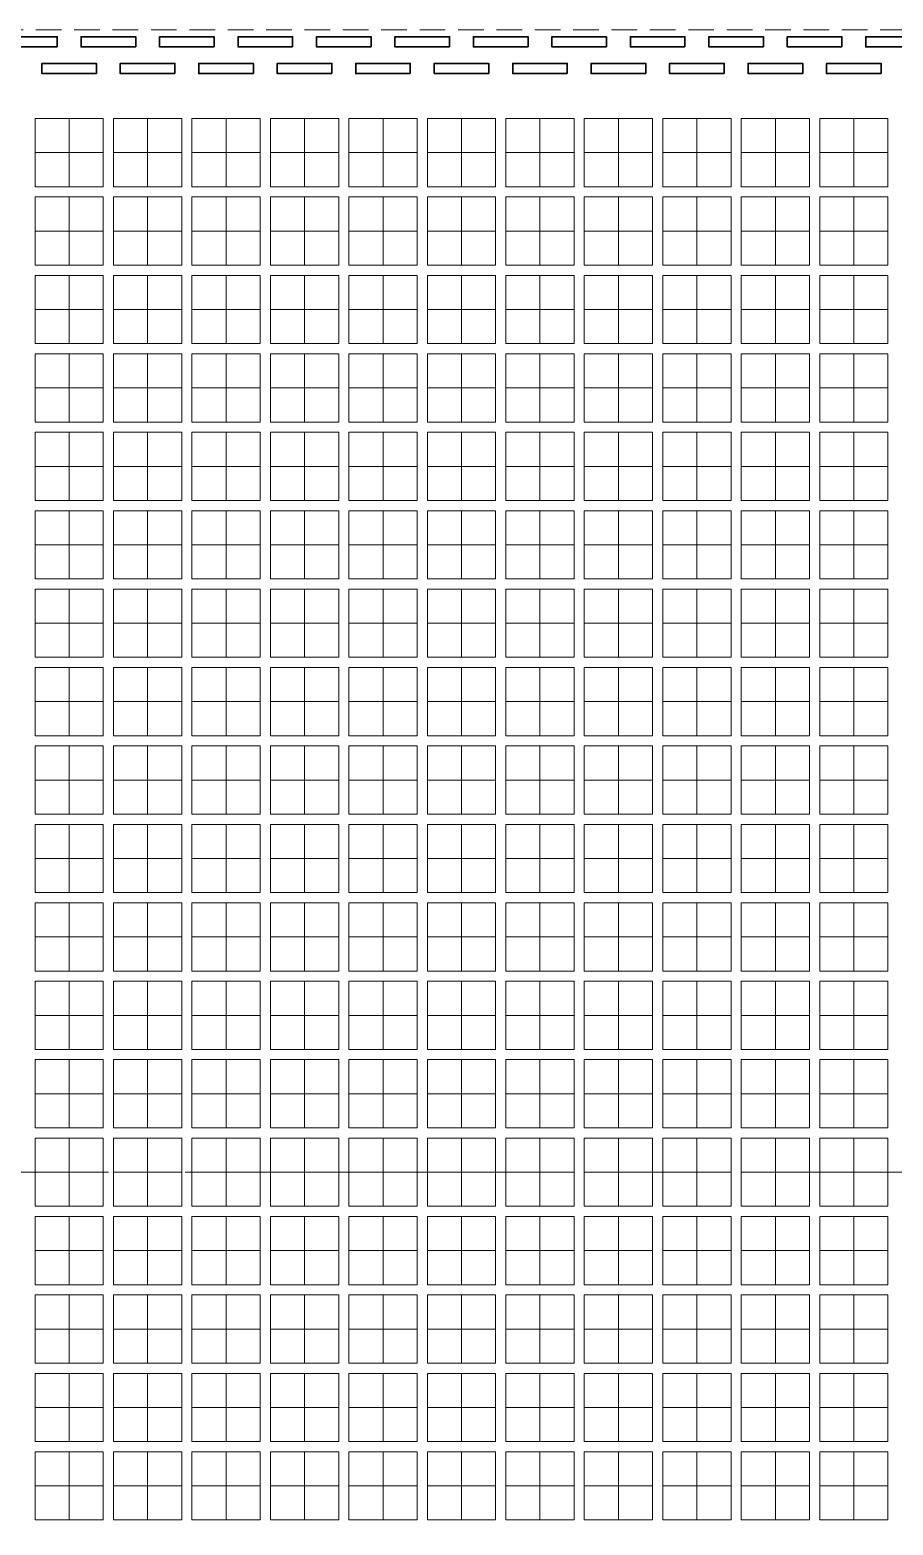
# Model space of a CAD drawing. Extents: x 421 to 684, y -247 to -113.
# Drawn here: x 502.11 to 527.41, y -182.62 to -138.77 of the extents above; entities that cross this region are included whole.
import ezdxf

# ---------------------------------------------------------------- set-up
doc = ezdxf.new("R2010")
doc.units = 0
doc.header["$LTSCALE"] = 3
doc.header["$MEASUREMENT"] = 0
for name, pattern in [('CENTER', [2, 1.25, -0.25, 0.25, -0.25]), ('HIDDEN', [0.375, 0.25, -0.125]), ('PHANTOM', [2.5, 1.25, -0.25, 0.25, -0.25, 0.25, -0.25])]:
    doc.linetypes.add(name, pattern=pattern)
for name, color, linetype, lineweight in [('CLIN', 1, 'CENTER', 15), ('HIDN', 6, 'HIDDEN', 15), ('OBJ1', 7, 'Continuous', 30), ('PHANTOM', 5, 'PHANTOM', 15)]:
    doc.layers.add(name, color=color, linetype=linetype, lineweight=lineweight)

msp = doc.modelspace()

# ---------------------------------------------------------------- linework, layer by layer
at = {"layer": 'CLIN'}
for p, q in [((503.2626, -141.3671), (503.2626, -143.3671)), ((505.5626, -141.3671), (505.5626, -143.3671)), ((507.8626, -141.3671), (507.8626, -143.3671)), ((510.1626, -141.3671), (510.1626, -143.3671)), ((512.4626, -141.3671), (512.4626, -143.3671)), ((514.7626, -141.3671), (514.7626, -143.3671)), ((517.0626, -141.3671), (517.0626, -143.3671)), ((519.3626, -141.3671), (519.3626, -143.3671)), ((521.6626, -141.3671), (521.6626, -143.3671)), ((523.9626, -141.3671), (523.9626, -143.3671)), ((526.2626, -141.3671), (526.2626, -143.3671)), ((504.2626, -142.3671), (502.2626, -142.3671)), ((506.5626, -142.3671), (504.5626, -142.3671)), ((508.8626, -142.3671), (506.8626, -142.3671)), ((511.1626, -142.3671), (509.1626, -142.3671)), ((513.4626, -142.3671), (511.4626, -142.3671)), ((515.7626, -142.3671), (513.7626, -142.3671)), ((518.0626, -142.3671), (516.0626, -142.3671)), ((520.3626, -142.3671), (518.3626, -142.3671)), ((522.6626, -142.3671), (520.6626, -142.3671)), ((524.9626, -142.3671), (522.9626, -142.3671)), ((527.2626, -142.3671), (525.2626, -142.3671)), ((503.2626, -143.6671), (503.2626, -145.6671)), ((505.5626, -143.6671), (505.5626, -145.6671)), ((507.8626, -143.6671), (507.8626, -145.6671)), ((510.1626, -143.6671), (510.1626, -145.6671)), ((512.4626, -143.6671), (512.4626, -145.6671)), ((514.7626, -143.6671), (514.7626, -145.6671)), ((517.0626, -143.6671), (517.0626, -145.6671)), ((519.3626, -143.6671), (519.3626, -145.6671)), ((521.6626, -143.6671), (521.6626, -145.6671)), ((523.9626, -143.6671), (523.9626, -145.6671)), ((526.2626, -143.6671), (526.2626, -145.6671)), ((504.2626, -144.6671), (502.2626, -144.6671)), ((506.5626, -144.6671), (504.5626, -144.6671)), ((508.8626, -144.6671), (506.8626, -144.6671)), ((511.1626, -144.6671), (509.1626, -144.6671)), ((513.4626, -144.6671), (511.4626, -144.6671)), ((515.7626, -144.6671), (513.7626, -144.6671)), ((518.0626, -144.6671), (516.0626, -144.6671)), ((520.3626, -144.6671), (518.3626, -144.6671)), ((522.6626, -144.6671), (520.6626, -144.6671)), ((524.9626, -144.6671), (522.9626, -144.6671)), ((527.2626, -144.6671), (525.2626, -144.6671)), ((503.2626, -145.9671), (503.2626, -147.9671)), ((505.5626, -145.9671), (505.5626, -147.9671)), ((507.8626, -145.9671), (507.8626, -147.9671)), ((510.1626, -145.9671), (510.1626, -147.9671)), ((512.4626, -145.9671), (512.4626, -147.9671)), ((514.7626, -145.9671), (514.7626, -147.9671)), ((517.0626, -145.9671), (517.0626, -147.9671)), ((519.3626, -145.9671), (519.3626, -147.9671)), ((521.6626, -145.9671), (521.6626, -147.9671)), ((523.9626, -145.9671), (523.9626, -147.9671)), ((526.2626, -145.9671), (526.2626, -147.9671)), ((504.2626, -146.9671), (502.2626, -146.9671)), ((506.5626, -146.9671), (504.5626, -146.9671)), ((508.8626, -146.9671), (506.8626, -146.9671)), ((511.1626, -146.9671), (509.1626, -146.9671)), ((513.4626, -146.9671), (511.4626, -146.9671)), ((515.7626, -146.9671), (513.7626, -146.9671)), ((518.0626, -146.9671), (516.0626, -146.9671)), ((520.3626, -146.9671), (518.3626, -146.9671)), ((522.6626, -146.9671), (520.6626, -146.9671)), ((524.9626, -146.9671), (522.9626, -146.9671)), ((527.2626, -146.9671), (525.2626, -146.9671)), ((503.2626, -148.2671), (503.2626, -150.2671)), ((505.5626, -148.2671), (505.5626, -150.2671)), ((507.8626, -148.2671), (507.8626, -150.2671)), ((510.1626, -148.2671), (510.1626, -150.2671)), ((512.4626, -148.2671), (512.4626, -150.2671)), ((514.7626, -148.2671), (514.7626, -150.2671)), ((517.0626, -148.2671), (517.0626, -150.2671)), ((519.3626, -148.2671), (519.3626, -150.2671)), ((521.6626, -148.2671), (521.6626, -150.2671)), ((523.9626, -148.2671), (523.9626, -150.2671)), ((526.2626, -148.2671), (526.2626, -150.2671)), ((504.2626, -149.2671), (502.2626, -149.2671)), ((506.5626, -149.2671), (504.5626, -149.2671)), ((508.8626, -149.2671), (506.8626, -149.2671)), ((511.1626, -149.2671), (509.1626, -149.2671)), ((513.4626, -149.2671), (511.4626, -149.2671)), ((515.7626, -149.2671), (513.7626, -149.2671)), ((518.0626, -149.2671), (516.0626, -149.2671)), ((520.3626, -149.2671), (518.3626, -149.2671)), ((522.6626, -149.2671), (520.6626, -149.2671)), ((524.9626, -149.2671), (522.9626, -149.2671)), ((527.2626, -149.2671), (525.2626, -149.2671)), ((503.2626, -150.5671), (503.2626, -152.5671)), ((505.5626, -150.5671), (505.5626, -152.5671)), ((507.8626, -150.5671), (507.8626, -152.5671)), ((510.1626, -150.5671), (510.1626, -152.5671)), ((512.4626, -150.5671), (512.4626, -152.5671)), ((514.7626, -150.5671), (514.7626, -152.5671)), ((517.0626, -150.5671), (517.0626, -152.5671)), ((519.3626, -150.5671), (519.3626, -152.5671)), ((521.6626, -150.5671), (521.6626, -152.5671)), ((523.9626, -150.5671), (523.9626, -152.5671)), ((526.2626, -150.5671), (526.2626, -152.5671)), ((504.2626, -151.5671), (502.2626, -151.5671)), ((506.5626, -151.5671), (504.5626, -151.5671)), ((508.8626, -151.5671), (506.8626, -151.5671)), ((511.1626, -151.5671), (509.1626, -151.5671)), ((513.4626, -151.5671), (511.4626, -151.5671)), ((515.7626, -151.5671), (513.7626, -151.5671)), ((518.0626, -151.5671), (516.0626, -151.5671)), ((520.3626, -151.5671), (518.3626, -151.5671)), ((522.6626, -151.5671), (520.6626, -151.5671)), ((524.9626, -151.5671), (522.9626, -151.5671)), ((527.2626, -151.5671), (525.2626, -151.5671)), ((503.2626, -152.8671), (503.2626, -154.8671)), ((505.5626, -152.8671), (505.5626, -154.8671)), ((507.8626, -152.8671), (507.8626, -154.8671)), ((510.1626, -152.8671), (510.1626, -154.8671)), ((512.4626, -152.8671), (512.4626, -154.8671)), ((514.7626, -152.8671), (514.7626, -154.8671)), ((517.0626, -152.8671), (517.0626, -154.8671)), ((519.3626, -152.8671), (519.3626, -154.8671)), ((521.6626, -152.8671), (521.6626, -154.8671)), ((523.9626, -152.8671), (523.9626, -154.8671)), ((526.2626, -152.8671), (526.2626, -154.8671)), ((504.2626, -153.8671), (502.2626, -153.8671)), ((506.5626, -153.8671), (504.5626, -153.8671)), ((508.8626, -153.8671), (506.8626, -153.8671)), ((511.1626, -153.8671), (509.1626, -153.8671)), ((513.4626, -153.8671), (511.4626, -153.8671)), ((515.7626, -153.8671), (513.7626, -153.8671)), ((518.0626, -153.8671), (516.0626, -153.8671)), ((520.3626, -153.8671), (518.3626, -153.8671)), ((522.6626, -153.8671), (520.6626, -153.8671)), ((524.9626, -153.8671), (522.9626, -153.8671)), ((527.2626, -153.8671), (525.2626, -153.8671)), ((503.2626, -155.1671), (503.2626, -157.1671)), ((505.5626, -155.1671), (505.5626, -157.1671)), ((507.8626, -155.1671), (507.8626, -157.1671)), ((510.1626, -155.1671), (510.1626, -157.1671)), ((512.4626, -155.1671), (512.4626, -157.1671)), ((514.7626, -155.1671), (514.7626, -157.1671)), ((517.0626, -155.1671), (517.0626, -157.1671)), ((519.3626, -155.1671), (519.3626, -157.1671)), ((521.6626, -155.1671), (521.6626, -157.1671)), ((523.9626, -155.1671), (523.9626, -157.1671)), ((526.2626, -155.1671), (526.2626, -157.1671)), ((504.2626, -156.1671), (502.2626, -156.1671)), ((506.5626, -156.1671), (504.5626, -156.1671)), ((508.8626, -156.1671), (506.8626, -156.1671)), ((511.1626, -156.1671), (509.1626, -156.1671)), ((513.4626, -156.1671), (511.4626, -156.1671)), ((515.7626, -156.1671), (513.7626, -156.1671)), ((518.0626, -156.1671), (516.0626, -156.1671)), ((520.3626, -156.1671), (518.3626, -156.1671)), ((522.6626, -156.1671), (520.6626, -156.1671)), ((524.9626, -156.1671), (522.9626, -156.1671)), ((527.2626, -156.1671), (525.2626, -156.1671)), ((503.2626, -157.4671), (503.2626, -159.4671)), ((505.5626, -157.4671), (505.5626, -159.4671)), ((507.8626, -157.4671), (507.8626, -159.4671)), ((510.1626, -157.4671), (510.1626, -159.4671)), ((512.4626, -157.4671), (512.4626, -159.4671)), ((514.7626, -157.4671), (514.7626, -159.4671)), ((517.0626, -157.4671), (517.0626, -159.4671)), ((519.3626, -157.4671), (519.3626, -159.4671)), ((521.6626, -157.4671), (521.6626, -159.4671)), ((523.9626, -157.4671), (523.9626, -159.4671)), ((526.2626, -157.4671), (526.2626, -159.4671)), ((504.2626, -158.4671), (502.2626, -158.4671)), ((506.5626, -158.4671), (504.5626, -158.4671)), ((508.8626, -158.4671), (506.8626, -158.4671)), ((511.1626, -158.4671), (509.1626, -158.4671)), ((513.4626, -158.4671), (511.4626, -158.4671)), ((515.7626, -158.4671), (513.7626, -158.4671)), ((518.0626, -158.4671), (516.0626, -158.4671)), ((520.3626, -158.4671), (518.3626, -158.4671)), ((522.6626, -158.4671), (520.6626, -158.4671)), ((524.9626, -158.4671), (522.9626, -158.4671)), ((527.2626, -158.4671), (525.2626, -158.4671)), ((503.2626, -159.7671), (503.2626, -161.7671)), ((505.5626, -159.7671), (505.5626, -161.7671)), ((507.8626, -159.7671), (507.8626, -161.7671)), ((510.1626, -159.7671), (510.1626, -161.7671)), ((512.4626, -159.7671), (512.4626, -161.7671)), ((514.7626, -159.7671), (514.7626, -161.7671)), ((517.0626, -159.7671), (517.0626, -161.7671)), ((519.3626, -159.7671), (519.3626, -161.7671)), ((521.6626, -159.7671), (521.6626, -161.7671)), ((523.9626, -159.7671), (523.9626, -161.7671)), ((526.2626, -159.7671), (526.2626, -161.7671)), ((504.2626, -160.7671), (502.2626, -160.7671)), ((506.5626, -160.7671), (504.5626, -160.7671)), ((508.8626, -160.7671), (506.8626, -160.7671)), ((511.1626, -160.7671), (509.1626, -160.7671)), ((513.4626, -160.7671), (511.4626, -160.7671)), ((515.7626, -160.7671), (513.7626, -160.7671)), ((518.0626, -160.7671), (516.0626, -160.7671)), ((520.3626, -160.7671), (518.3626, -160.7671)), ((522.6626, -160.7671), (520.6626, -160.7671)), ((524.9626, -160.7671), (522.9626, -160.7671)), ((527.2626, -160.7671), (525.2626, -160.7671)), ((503.2626, -162.0671), (503.2626, -164.0671)), ((505.5626, -162.0671), (505.5626, -164.0671)), ((507.8626, -162.0671), (507.8626, -164.0671)), ((510.1626, -162.0671), (510.1626, -164.0671)), ((512.4626, -162.0671), (512.4626, -164.0671)), ((514.7626, -162.0671), (514.7626, -164.0671)), ((517.0626, -162.0671), (517.0626, -164.0671)), ((519.3626, -162.0671), (519.3626, -164.0671)), ((521.6626, -162.0671), (521.6626, -164.0671)), ((523.9626, -162.0671), (523.9626, -164.0671)), ((526.2626, -162.0671), (526.2626, -164.0671)), ((504.2626, -163.0671), (502.2626, -163.0671)), ((506.5626, -163.0671), (504.5626, -163.0671)), ((508.8626, -163.0671), (506.8626, -163.0671)), ((511.1626, -163.0671), (509.1626, -163.0671)), ((513.4626, -163.0671), (511.4626, -163.0671)), ((515.7626, -163.0671), (513.7626, -163.0671)), ((518.0626, -163.0671), (516.0626, -163.0671)), ((520.3626, -163.0671), (518.3626, -163.0671)), ((522.6626, -163.0671), (520.6626, -163.0671)), ((524.9626, -163.0671), (522.9626, -163.0671)), ((527.2626, -163.0671), (525.2626, -163.0671)), ((503.2626, -164.3671), (503.2626, -166.3671)), ((505.5626, -164.3671), (505.5626, -166.3671)), ((507.8626, -164.3671), (507.8626, -166.3671)), ((510.1626, -164.3671), (510.1626, -166.3671)), ((512.4626, -164.3671), (512.4626, -166.3671)), ((514.7626, -164.3671), (514.7626, -166.3671)), ((517.0626, -164.3671), (517.0626, -166.3671)), ((519.3626, -164.3671), (519.3626, -166.3671)), ((521.6626, -164.3671), (521.6626, -166.3671)), ((523.9626, -164.3671), (523.9626, -166.3671)), ((526.2626, -164.3671), (526.2626, -166.3671)), ((504.2626, -165.3671), (502.2626, -165.3671)), ((506.5626, -165.3671), (504.5626, -165.3671)), ((508.8626, -165.3671), (506.8626, -165.3671)), ((511.1626, -165.3671), (509.1626, -165.3671)), ((513.4626, -165.3671), (511.4626, -165.3671)), ((515.7626, -165.3671), (513.7626, -165.3671)), ((518.0626, -165.3671), (516.0626, -165.3671)), ((520.3626, -165.3671), (518.3626, -165.3671)), ((522.6626, -165.3671), (520.6626, -165.3671)), ((524.9626, -165.3671), (522.9626, -165.3671)), ((527.2626, -165.3671), (525.2626, -165.3671)), ((503.2626, -166.6671), (503.2626, -168.6671)), ((505.5626, -166.6671), (505.5626, -168.6671)), ((507.8626, -166.6671), (507.8626, -168.6671)), ((510.1626, -166.6671), (510.1626, -168.6671)), ((512.4626, -166.6671), (512.4626, -168.6671)), ((514.7626, -166.6671), (514.7626, -168.6671)), ((517.0626, -166.6671), (517.0626, -168.6671)), ((519.3626, -166.6671), (519.3626, -168.6671)), ((521.6626, -166.6671), (521.6626, -168.6671)), ((523.9626, -166.6671), (523.9626, -168.6671)), ((526.2626, -166.6671), (526.2626, -168.6671)), ((504.2626, -167.6671), (502.2626, -167.6671)), ((506.5626, -167.6671), (504.5626, -167.6671)), ((508.8626, -167.6671), (506.8626, -167.6671)), ((511.1626, -167.6671), (509.1626, -167.6671)), ((513.4626, -167.6671), (511.4626, -167.6671)), ((515.7626, -167.6671), (513.7626, -167.6671)), ((518.0626, -167.6671), (516.0626, -167.6671)), ((520.3626, -167.6671), (518.3626, -167.6671)), ((522.6626, -167.6671), (520.6626, -167.6671)), ((524.9626, -167.6671), (522.9626, -167.6671)), ((527.2626, -167.6671), (525.2626, -167.6671)), ((503.2626, -168.9671), (503.2626, -170.9671)), ((505.5626, -168.9671), (505.5626, -170.9671)), ((507.8626, -168.9671), (507.8626, -170.9671)), ((510.1626, -168.9671), (510.1626, -170.9671)), ((512.4626, -168.9671), (512.4626, -170.9671)), ((514.7626, -168.9671), (514.7626, -170.9671)), ((517.0626, -168.9671), (517.0626, -170.9671)), ((519.3626, -168.9671), (519.3626, -170.9671)), ((521.6626, -168.9671), (521.6626, -170.9671)), ((523.9626, -168.9671), (523.9626, -170.9671)), ((526.2626, -168.9671), (526.2626, -170.9671)), ((504.2626, -169.9671), (502.2626, -169.9671)), ((506.5626, -169.9671), (504.5626, -169.9671)), ((508.8626, -169.9671), (506.8626, -169.9671)), ((511.1626, -169.9671), (509.1626, -169.9671)), ((513.4626, -169.9671), (511.4626, -169.9671)), ((515.7626, -169.9671), (513.7626, -169.9671)), ((518.0626, -169.9671), (516.0626, -169.9671)), ((520.3626, -169.9671), (518.3626, -169.9671)), ((522.6626, -169.9671), (520.6626, -169.9671)), ((524.9626, -169.9671), (522.9626, -169.9671)), ((527.2626, -169.9671), (525.2626, -169.9671)), ((503.2626, -171.2671), (503.2626, -173.2671)), ((505.5626, -171.2671), (505.5626, -173.2671)), ((507.8626, -171.2671), (507.8626, -173.2671)), ((510.1626, -171.2671), (510.1626, -173.2671)), ((512.4626, -171.2671), (512.4626, -173.2671)), ((514.7626, -171.2671), (514.7626, -173.2671)), ((517.0626, -171.2671), (517.0626, -173.2671)), ((519.3626, -171.2671), (519.3626, -173.2671)), ((521.6626, -171.2671), (521.6626, -173.2671)), ((523.9626, -171.2671), (523.9626, -173.2671)), ((526.2626, -171.2671), (526.2626, -173.2671)), ((552.4126, -172.2671), (433.4126, -172.2671)), ((504.2626, -172.2671), (502.2626, -172.2671)), ((506.5626, -172.2671), (504.5626, -172.2671)), ((508.8626, -172.2671), (506.8626, -172.2671)), ((511.1626, -172.2671), (509.1626, -172.2671)), ((513.4626, -172.2671), (511.4626, -172.2671)), ((515.7626, -172.2671), (513.7626, -172.2671)), ((518.0626, -172.2671), (516.0626, -172.2671)), ((520.3626, -172.2671), (518.3626, -172.2671)), ((522.6626, -172.2671), (520.6626, -172.2671)), ((524.9626, -172.2671), (522.9626, -172.2671)), ((527.2626, -172.2671), (525.2626, -172.2671)), ((503.2626, -175.5671), (503.2626, -173.5671)), ((505.5626, -175.5671), (505.5626, -173.5671)), ((507.8626, -175.5671), (507.8626, -173.5671)), ((510.1626, -175.5671), (510.1626, -173.5671)), ((512.4626, -175.5671), (512.4626, -173.5671)), ((514.7626, -175.5671), (514.7626, -173.5671)), ((517.0626, -175.5671), (517.0626, -173.5671)), ((519.3626, -175.5671), (519.3626, -173.5671)), ((521.6626, -175.5671), (521.6626, -173.5671)), ((523.9626, -175.5671), (523.9626, -173.5671)), ((526.2626, -175.5671), (526.2626, -173.5671)), ((504.2626, -174.5671), (502.2626, -174.5671)), ((506.5626, -174.5671), (504.5626, -174.5671)), ((508.8626, -174.5671), (506.8626, -174.5671)), ((511.1626, -174.5671), (509.1626, -174.5671)), ((513.4626, -174.5671), (511.4626, -174.5671)), ((515.7626, -174.5671), (513.7626, -174.5671)), ((518.0626, -174.5671), (516.0626, -174.5671)), ((520.3626, -174.5671), (518.3626, -174.5671)), ((522.6626, -174.5671), (520.6626, -174.5671)), ((524.9626, -174.5671), (522.9626, -174.5671)), ((527.2626, -174.5671), (525.2626, -174.5671)), ((503.2626, -177.8671), (503.2626, -175.8671)), ((505.5626, -177.8671), (505.5626, -175.8671)), ((507.8626, -177.8671), (507.8626, -175.8671)), ((510.1626, -177.8671), (510.1626, -175.8671)), ((512.4626, -177.8671), (512.4626, -175.8671)), ((514.7626, -177.8671), (514.7626, -175.8671)), ((517.0626, -177.8671), (517.0626, -175.8671)), ((519.3626, -177.8671), (519.3626, -175.8671)), ((521.6626, -177.8671), (521.6626, -175.8671)), ((523.9626, -177.8671), (523.9626, -175.8671)), ((526.2626, -177.8671), (526.2626, -175.8671)), ((504.2626, -176.8671), (502.2626, -176.8671)), ((506.5626, -176.8671), (504.5626, -176.8671)), ((508.8626, -176.8671), (506.8626, -176.8671)), ((511.1626, -176.8671), (509.1626, -176.8671)), ((513.4626, -176.8671), (511.4626, -176.8671)), ((515.7626, -176.8671), (513.7626, -176.8671)), ((518.0626, -176.8671), (516.0626, -176.8671)), ((520.3626, -176.8671), (518.3626, -176.8671)), ((522.6626, -176.8671), (520.6626, -176.8671)), ((524.9626, -176.8671), (522.9626, -176.8671)), ((527.2626, -176.8671), (525.2626, -176.8671)), ((503.2626, -180.1671), (503.2626, -178.1671)), ((505.5626, -180.1671), (505.5626, -178.1671)), ((507.8626, -180.1671), (507.8626, -178.1671)), ((510.1626, -180.1671), (510.1626, -178.1671)), ((512.4626, -180.1671), (512.4626, -178.1671)), ((514.7626, -180.1671), (514.7626, -178.1671)), ((517.0626, -180.1671), (517.0626, -178.1671)), ((519.3626, -180.1671), (519.3626, -178.1671)), ((521.6626, -180.1671), (521.6626, -178.1671)), ((523.9626, -180.1671), (523.9626, -178.1671)), ((526.2626, -180.1671), (526.2626, -178.1671)), ((504.2626, -179.1671), (502.2626, -179.1671)), ((506.5626, -179.1671), (504.5626, -179.1671)), ((508.8626, -179.1671), (506.8626, -179.1671)), ((511.1626, -179.1671), (509.1626, -179.1671)), ((513.4626, -179.1671), (511.4626, -179.1671)), ((515.7626, -179.1671), (513.7626, -179.1671)), ((518.0626, -179.1671), (516.0626, -179.1671)), ((520.3626, -179.1671), (518.3626, -179.1671)), ((522.6626, -179.1671), (520.6626, -179.1671)), ((524.9626, -179.1671), (522.9626, -179.1671)), ((527.2626, -179.1671), (525.2626, -179.1671)), ((503.2626, -182.4671), (503.2626, -180.4671)), ((505.5626, -182.4671), (505.5626, -180.4671)), ((507.8626, -182.4671), (507.8626, -180.4671)), ((510.1626, -182.4671), (510.1626, -180.4671)), ((512.4626, -182.4671), (512.4626, -180.4671)), ((514.7626, -182.4671), (514.7626, -180.4671)), ((517.0626, -182.4671), (517.0626, -180.4671)), ((519.3626, -182.4671), (519.3626, -180.4671)), ((521.6626, -182.4671), (521.6626, -180.4671)), ((523.9626, -182.4671), (523.9626, -180.4671)), ((526.2626, -182.4671), (526.2626, -180.4671)), ((504.2626, -181.4671), (502.2626, -181.4671)), ((506.5626, -181.4671), (504.5626, -181.4671)), ((508.8626, -181.4671), (506.8626, -181.4671)), ((511.1626, -181.4671), (509.1626, -181.4671)), ((513.4626, -181.4671), (511.4626, -181.4671)), ((515.7626, -181.4671), (513.7626, -181.4671)), ((518.0626, -181.4671), (516.0626, -181.4671)), ((520.3626, -181.4671), (518.3626, -181.4671)), ((522.6626, -181.4671), (520.6626, -181.4671)), ((524.9626, -181.4671), (522.9626, -181.4671)), ((527.2626, -181.4671), (525.2626, -181.4671))]:
    msp.add_line(p, q, dxfattribs=at)
at = {"layer": 'HIDN'}
msp.add_lwpolyline([(551.4126, -138.7671), (434.4126, -138.7671), (434.4126, -205.7671), (551.4126, -205.7671)], close=True, dxfattribs=at)
at = {"layer": 'OBJ1'}
for points in [[(502.9126, -139.2671), (501.3126, -139.2671), (501.3126, -138.9671), (502.9126, -138.9671)], [(505.2126, -139.2671), (503.6126, -139.2671), (503.6126, -138.9671), (505.2126, -138.9671)], [(507.5126, -139.2671), (505.9126, -139.2671), (505.9126, -138.9671), (507.5126, -138.9671)], [(509.8126, -139.2671), (508.2126, -139.2671), (508.2126, -138.9671), (509.8126, -138.9671)], [(512.1126, -139.2671), (510.5126, -139.2671), (510.5126, -138.9671), (512.1126, -138.9671)], [(514.4126, -139.2671), (512.8126, -139.2671), (512.8126, -138.9671), (514.4126, -138.9671)], [(516.7126, -139.2671), (515.1126, -139.2671), (515.1126, -138.9671), (516.7126, -138.9671)], [(519.0126, -139.2671), (517.4126, -139.2671), (517.4126, -138.9671), (519.0126, -138.9671)], [(521.3126, -139.2671), (519.7126, -139.2671), (519.7126, -138.9671), (521.3126, -138.9671)], [(523.6126, -139.2671), (522.0126, -139.2671), (522.0126, -138.9671), (523.6126, -138.9671)], [(525.9126, -139.2671), (524.3126, -139.2671), (524.3126, -138.9671), (525.9126, -138.9671)], [(528.2126, -139.2671), (526.6126, -139.2671), (526.6126, -138.9671), (528.2126, -138.9671)], [(504.0626, -140.0491), (502.4626, -140.0491), (502.4626, -139.7491), (504.0626, -139.7491)], [(506.3626, -140.0491), (504.7626, -140.0491), (504.7626, -139.7491), (506.3626, -139.7491)], [(508.6626, -140.0491), (507.0626, -140.0491), (507.0626, -139.7491), (508.6626, -139.7491)], [(510.9626, -140.0491), (509.3626, -140.0491), (509.3626, -139.7491), (510.9626, -139.7491)], [(513.2626, -140.0491), (511.6626, -140.0491), (511.6626, -139.7491), (513.2626, -139.7491)], [(515.5626, -140.0491), (513.9626, -140.0491), (513.9626, -139.7491), (515.5626, -139.7491)], [(517.8626, -140.0491), (516.2626, -140.0491), (516.2626, -139.7491), (517.8626, -139.7491)], [(520.1626, -140.0491), (518.5626, -140.0491), (518.5626, -139.7491), (520.1626, -139.7491)], [(522.4626, -140.0491), (520.8626, -140.0491), (520.8626, -139.7491), (522.4626, -139.7491)], [(524.7626, -140.0491), (523.1626, -140.0491), (523.1626, -139.7491), (524.7626, -139.7491)], [(527.0626, -140.0491), (525.4626, -140.0491), (525.4626, -139.7491), (527.0626, -139.7491)]]:
    msp.add_lwpolyline(points, close=True, dxfattribs=at)
at = {"layer": 'PHANTOM'}
for points in [[(504.2626, -141.3671), (502.2626, -141.3671), (502.2626, -143.3671), (504.2626, -143.3671)], [(506.5626, -141.3671), (504.5626, -141.3671), (504.5626, -143.3671), (506.5626, -143.3671)], [(508.8626, -141.3671), (506.8626, -141.3671), (506.8626, -143.3671), (508.8626, -143.3671)], [(511.1626, -141.3671), (509.1626, -141.3671), (509.1626, -143.3671), (511.1626, -143.3671)], [(513.4626, -141.3671), (511.4626, -141.3671), (511.4626, -143.3671), (513.4626, -143.3671)], [(515.7626, -141.3671), (513.7626, -141.3671), (513.7626, -143.3671), (515.7626, -143.3671)], [(518.0626, -141.3671), (516.0626, -141.3671), (516.0626, -143.3671), (518.0626, -143.3671)], [(520.3626, -141.3671), (518.3626, -141.3671), (518.3626, -143.3671), (520.3626, -143.3671)], [(522.6626, -141.3671), (520.6626, -141.3671), (520.6626, -143.3671), (522.6626, -143.3671)], [(524.9626, -141.3671), (522.9626, -141.3671), (522.9626, -143.3671), (524.9626, -143.3671)], [(527.2626, -141.3671), (525.2626, -141.3671), (525.2626, -143.3671), (527.2626, -143.3671)], [(504.2626, -143.6671), (502.2626, -143.6671), (502.2626, -145.6671), (504.2626, -145.6671)], [(506.5626, -143.6671), (504.5626, -143.6671), (504.5626, -145.6671), (506.5626, -145.6671)], [(508.8626, -143.6671), (506.8626, -143.6671), (506.8626, -145.6671), (508.8626, -145.6671)], [(511.1626, -143.6671), (509.1626, -143.6671), (509.1626, -145.6671), (511.1626, -145.6671)], [(513.4626, -143.6671), (511.4626, -143.6671), (511.4626, -145.6671), (513.4626, -145.6671)], [(515.7626, -143.6671), (513.7626, -143.6671), (513.7626, -145.6671), (515.7626, -145.6671)], [(518.0626, -143.6671), (516.0626, -143.6671), (516.0626, -145.6671), (518.0626, -145.6671)], [(520.3626, -143.6671), (518.3626, -143.6671), (518.3626, -145.6671), (520.3626, -145.6671)], [(522.6626, -143.6671), (520.6626, -143.6671), (520.6626, -145.6671), (522.6626, -145.6671)], [(524.9626, -143.6671), (522.9626, -143.6671), (522.9626, -145.6671), (524.9626, -145.6671)], [(527.2626, -143.6671), (525.2626, -143.6671), (525.2626, -145.6671), (527.2626, -145.6671)], [(504.2626, -145.9671), (502.2626, -145.9671), (502.2626, -147.9671), (504.2626, -147.9671)], [(506.5626, -145.9671), (504.5626, -145.9671), (504.5626, -147.9671), (506.5626, -147.9671)], [(508.8626, -145.9671), (506.8626, -145.9671), (506.8626, -147.9671), (508.8626, -147.9671)], [(511.1626, -145.9671), (509.1626, -145.9671), (509.1626, -147.9671), (511.1626, -147.9671)], [(513.4626, -145.9671), (511.4626, -145.9671), (511.4626, -147.9671), (513.4626, -147.9671)], [(515.7626, -145.9671), (513.7626, -145.9671), (513.7626, -147.9671), (515.7626, -147.9671)], [(518.0626, -145.9671), (516.0626, -145.9671), (516.0626, -147.9671), (518.0626, -147.9671)], [(520.3626, -145.9671), (518.3626, -145.9671), (518.3626, -147.9671), (520.3626, -147.9671)], [(522.6626, -145.9671), (520.6626, -145.9671), (520.6626, -147.9671), (522.6626, -147.9671)], [(524.9626, -145.9671), (522.9626, -145.9671), (522.9626, -147.9671), (524.9626, -147.9671)], [(527.2626, -145.9671), (525.2626, -145.9671), (525.2626, -147.9671), (527.2626, -147.9671)], [(504.2626, -148.2671), (502.2626, -148.2671), (502.2626, -150.2671), (504.2626, -150.2671)], [(506.5626, -148.2671), (504.5626, -148.2671), (504.5626, -150.2671), (506.5626, -150.2671)], [(508.8626, -148.2671), (506.8626, -148.2671), (506.8626, -150.2671), (508.8626, -150.2671)], [(511.1626, -148.2671), (509.1626, -148.2671), (509.1626, -150.2671), (511.1626, -150.2671)], [(513.4626, -148.2671), (511.4626, -148.2671), (511.4626, -150.2671), (513.4626, -150.2671)], [(515.7626, -148.2671), (513.7626, -148.2671), (513.7626, -150.2671), (515.7626, -150.2671)], [(518.0626, -148.2671), (516.0626, -148.2671), (516.0626, -150.2671), (518.0626, -150.2671)], [(520.3626, -148.2671), (518.3626, -148.2671), (518.3626, -150.2671), (520.3626, -150.2671)], [(522.6626, -148.2671), (520.6626, -148.2671), (520.6626, -150.2671), (522.6626, -150.2671)], [(524.9626, -148.2671), (522.9626, -148.2671), (522.9626, -150.2671), (524.9626, -150.2671)], [(527.2626, -148.2671), (525.2626, -148.2671), (525.2626, -150.2671), (527.2626, -150.2671)], [(504.2626, -150.5671), (502.2626, -150.5671), (502.2626, -152.5671), (504.2626, -152.5671)], [(506.5626, -150.5671), (504.5626, -150.5671), (504.5626, -152.5671), (506.5626, -152.5671)], [(508.8626, -150.5671), (506.8626, -150.5671), (506.8626, -152.5671), (508.8626, -152.5671)], [(511.1626, -150.5671), (509.1626, -150.5671), (509.1626, -152.5671), (511.1626, -152.5671)], [(513.4626, -150.5671), (511.4626, -150.5671), (511.4626, -152.5671), (513.4626, -152.5671)], [(515.7626, -150.5671), (513.7626, -150.5671), (513.7626, -152.5671), (515.7626, -152.5671)], [(518.0626, -150.5671), (516.0626, -150.5671), (516.0626, -152.5671), (518.0626, -152.5671)], [(520.3626, -150.5671), (518.3626, -150.5671), (518.3626, -152.5671), (520.3626, -152.5671)], [(522.6626, -150.5671), (520.6626, -150.5671), (520.6626, -152.5671), (522.6626, -152.5671)], [(524.9626, -150.5671), (522.9626, -150.5671), (522.9626, -152.5671), (524.9626, -152.5671)], [(527.2626, -150.5671), (525.2626, -150.5671), (525.2626, -152.5671), (527.2626, -152.5671)], [(504.2626, -152.8671), (502.2626, -152.8671), (502.2626, -154.8671), (504.2626, -154.8671)], [(506.5626, -152.8671), (504.5626, -152.8671), (504.5626, -154.8671), (506.5626, -154.8671)], [(508.8626, -152.8671), (506.8626, -152.8671), (506.8626, -154.8671), (508.8626, -154.8671)], [(511.1626, -152.8671), (509.1626, -152.8671), (509.1626, -154.8671), (511.1626, -154.8671)], [(513.4626, -152.8671), (511.4626, -152.8671), (511.4626, -154.8671), (513.4626, -154.8671)], [(515.7626, -152.8671), (513.7626, -152.8671), (513.7626, -154.8671), (515.7626, -154.8671)], [(518.0626, -152.8671), (516.0626, -152.8671), (516.0626, -154.8671), (518.0626, -154.8671)], [(520.3626, -152.8671), (518.3626, -152.8671), (518.3626, -154.8671), (520.3626, -154.8671)], [(522.6626, -152.8671), (520.6626, -152.8671), (520.6626, -154.8671), (522.6626, -154.8671)], [(524.9626, -152.8671), (522.9626, -152.8671), (522.9626, -154.8671), (524.9626, -154.8671)], [(527.2626, -152.8671), (525.2626, -152.8671), (525.2626, -154.8671), (527.2626, -154.8671)], [(504.2626, -155.1671), (502.2626, -155.1671), (502.2626, -157.1671), (504.2626, -157.1671)], [(506.5626, -155.1671), (504.5626, -155.1671), (504.5626, -157.1671), (506.5626, -157.1671)], [(508.8626, -155.1671), (506.8626, -155.1671), (506.8626, -157.1671), (508.8626, -157.1671)], [(511.1626, -155.1671), (509.1626, -155.1671), (509.1626, -157.1671), (511.1626, -157.1671)], [(513.4626, -155.1671), (511.4626, -155.1671), (511.4626, -157.1671), (513.4626, -157.1671)], [(515.7626, -155.1671), (513.7626, -155.1671), (513.7626, -157.1671), (515.7626, -157.1671)], [(518.0626, -155.1671), (516.0626, -155.1671), (516.0626, -157.1671), (518.0626, -157.1671)], [(520.3626, -155.1671), (518.3626, -155.1671), (518.3626, -157.1671), (520.3626, -157.1671)], [(522.6626, -155.1671), (520.6626, -155.1671), (520.6626, -157.1671), (522.6626, -157.1671)], [(524.9626, -155.1671), (522.9626, -155.1671), (522.9626, -157.1671), (524.9626, -157.1671)], [(527.2626, -155.1671), (525.2626, -155.1671), (525.2626, -157.1671), (527.2626, -157.1671)], [(504.2626, -157.4671), (502.2626, -157.4671), (502.2626, -159.4671), (504.2626, -159.4671)], [(506.5626, -157.4671), (504.5626, -157.4671), (504.5626, -159.4671), (506.5626, -159.4671)], [(508.8626, -157.4671), (506.8626, -157.4671), (506.8626, -159.4671), (508.8626, -159.4671)], [(511.1626, -157.4671), (509.1626, -157.4671), (509.1626, -159.4671), (511.1626, -159.4671)], [(513.4626, -157.4671), (511.4626, -157.4671), (511.4626, -159.4671), (513.4626, -159.4671)], [(515.7626, -157.4671), (513.7626, -157.4671), (513.7626, -159.4671), (515.7626, -159.4671)], [(518.0626, -157.4671), (516.0626, -157.4671), (516.0626, -159.4671), (518.0626, -159.4671)], [(520.3626, -157.4671), (518.3626, -157.4671), (518.3626, -159.4671), (520.3626, -159.4671)], [(522.6626, -157.4671), (520.6626, -157.4671), (520.6626, -159.4671), (522.6626, -159.4671)], [(524.9626, -157.4671), (522.9626, -157.4671), (522.9626, -159.4671), (524.9626, -159.4671)], [(527.2626, -157.4671), (525.2626, -157.4671), (525.2626, -159.4671), (527.2626, -159.4671)], [(504.2626, -159.7671), (502.2626, -159.7671), (502.2626, -161.7671), (504.2626, -161.7671)], [(506.5626, -159.7671), (504.5626, -159.7671), (504.5626, -161.7671), (506.5626, -161.7671)], [(508.8626, -159.7671), (506.8626, -159.7671), (506.8626, -161.7671), (508.8626, -161.7671)], [(511.1626, -159.7671), (509.1626, -159.7671), (509.1626, -161.7671), (511.1626, -161.7671)], [(513.4626, -159.7671), (511.4626, -159.7671), (511.4626, -161.7671), (513.4626, -161.7671)], [(515.7626, -159.7671), (513.7626, -159.7671), (513.7626, -161.7671), (515.7626, -161.7671)], [(518.0626, -159.7671), (516.0626, -159.7671), (516.0626, -161.7671), (518.0626, -161.7671)], [(520.3626, -159.7671), (518.3626, -159.7671), (518.3626, -161.7671), (520.3626, -161.7671)], [(522.6626, -159.7671), (520.6626, -159.7671), (520.6626, -161.7671), (522.6626, -161.7671)], [(524.9626, -159.7671), (522.9626, -159.7671), (522.9626, -161.7671), (524.9626, -161.7671)], [(527.2626, -159.7671), (525.2626, -159.7671), (525.2626, -161.7671), (527.2626, -161.7671)], [(504.2626, -162.0671), (502.2626, -162.0671), (502.2626, -164.0671), (504.2626, -164.0671)], [(506.5626, -162.0671), (504.5626, -162.0671), (504.5626, -164.0671), (506.5626, -164.0671)], [(508.8626, -162.0671), (506.8626, -162.0671), (506.8626, -164.0671), (508.8626, -164.0671)], [(511.1626, -162.0671), (509.1626, -162.0671), (509.1626, -164.0671), (511.1626, -164.0671)], [(513.4626, -162.0671), (511.4626, -162.0671), (511.4626, -164.0671), (513.4626, -164.0671)], [(515.7626, -162.0671), (513.7626, -162.0671), (513.7626, -164.0671), (515.7626, -164.0671)], [(518.0626, -162.0671), (516.0626, -162.0671), (516.0626, -164.0671), (518.0626, -164.0671)], [(520.3626, -162.0671), (518.3626, -162.0671), (518.3626, -164.0671), (520.3626, -164.0671)], [(522.6626, -162.0671), (520.6626, -162.0671), (520.6626, -164.0671), (522.6626, -164.0671)], [(524.9626, -162.0671), (522.9626, -162.0671), (522.9626, -164.0671), (524.9626, -164.0671)], [(527.2626, -162.0671), (525.2626, -162.0671), (525.2626, -164.0671), (527.2626, -164.0671)], [(504.2626, -164.3671), (502.2626, -164.3671), (502.2626, -166.3671), (504.2626, -166.3671)], [(506.5626, -164.3671), (504.5626, -164.3671), (504.5626, -166.3671), (506.5626, -166.3671)], [(508.8626, -164.3671), (506.8626, -164.3671), (506.8626, -166.3671), (508.8626, -166.3671)], [(511.1626, -164.3671), (509.1626, -164.3671), (509.1626, -166.3671), (511.1626, -166.3671)], [(513.4626, -164.3671), (511.4626, -164.3671), (511.4626, -166.3671), (513.4626, -166.3671)], [(515.7626, -164.3671), (513.7626, -164.3671), (513.7626, -166.3671), (515.7626, -166.3671)], [(518.0626, -164.3671), (516.0626, -164.3671), (516.0626, -166.3671), (518.0626, -166.3671)], [(520.3626, -164.3671), (518.3626, -164.3671), (518.3626, -166.3671), (520.3626, -166.3671)], [(522.6626, -164.3671), (520.6626, -164.3671), (520.6626, -166.3671), (522.6626, -166.3671)], [(524.9626, -164.3671), (522.9626, -164.3671), (522.9626, -166.3671), (524.9626, -166.3671)], [(527.2626, -164.3671), (525.2626, -164.3671), (525.2626, -166.3671), (527.2626, -166.3671)], [(504.2626, -166.6671), (502.2626, -166.6671), (502.2626, -168.6671), (504.2626, -168.6671)], [(506.5626, -166.6671), (504.5626, -166.6671), (504.5626, -168.6671), (506.5626, -168.6671)], [(508.8626, -166.6671), (506.8626, -166.6671), (506.8626, -168.6671), (508.8626, -168.6671)], [(511.1626, -166.6671), (509.1626, -166.6671), (509.1626, -168.6671), (511.1626, -168.6671)], [(513.4626, -166.6671), (511.4626, -166.6671), (511.4626, -168.6671), (513.4626, -168.6671)], [(515.7626, -166.6671), (513.7626, -166.6671), (513.7626, -168.6671), (515.7626, -168.6671)], [(518.0626, -166.6671), (516.0626, -166.6671), (516.0626, -168.6671), (518.0626, -168.6671)], [(520.3626, -166.6671), (518.3626, -166.6671), (518.3626, -168.6671), (520.3626, -168.6671)], [(522.6626, -166.6671), (520.6626, -166.6671), (520.6626, -168.6671), (522.6626, -168.6671)], [(524.9626, -166.6671), (522.9626, -166.6671), (522.9626, -168.6671), (524.9626, -168.6671)], [(527.2626, -166.6671), (525.2626, -166.6671), (525.2626, -168.6671), (527.2626, -168.6671)], [(504.2626, -168.9671), (502.2626, -168.9671), (502.2626, -170.9671), (504.2626, -170.9671)], [(506.5626, -168.9671), (504.5626, -168.9671), (504.5626, -170.9671), (506.5626, -170.9671)], [(508.8626, -168.9671), (506.8626, -168.9671), (506.8626, -170.9671), (508.8626, -170.9671)], [(511.1626, -168.9671), (509.1626, -168.9671), (509.1626, -170.9671), (511.1626, -170.9671)], [(513.4626, -168.9671), (511.4626, -168.9671), (511.4626, -170.9671), (513.4626, -170.9671)], [(515.7626, -168.9671), (513.7626, -168.9671), (513.7626, -170.9671), (515.7626, -170.9671)], [(518.0626, -168.9671), (516.0626, -168.9671), (516.0626, -170.9671), (518.0626, -170.9671)], [(520.3626, -168.9671), (518.3626, -168.9671), (518.3626, -170.9671), (520.3626, -170.9671)], [(522.6626, -168.9671), (520.6626, -168.9671), (520.6626, -170.9671), (522.6626, -170.9671)], [(524.9626, -168.9671), (522.9626, -168.9671), (522.9626, -170.9671), (524.9626, -170.9671)], [(527.2626, -168.9671), (525.2626, -168.9671), (525.2626, -170.9671), (527.2626, -170.9671)], [(504.2626, -171.2671), (502.2626, -171.2671), (502.2626, -173.2671), (504.2626, -173.2671)], [(506.5626, -171.2671), (504.5626, -171.2671), (504.5626, -173.2671), (506.5626, -173.2671)], [(508.8626, -171.2671), (506.8626, -171.2671), (506.8626, -173.2671), (508.8626, -173.2671)], [(511.1626, -171.2671), (509.1626, -171.2671), (509.1626, -173.2671), (511.1626, -173.2671)], [(513.4626, -171.2671), (511.4626, -171.2671), (511.4626, -173.2671), (513.4626, -173.2671)], [(515.7626, -171.2671), (513.7626, -171.2671), (513.7626, -173.2671), (515.7626, -173.2671)], [(518.0626, -171.2671), (516.0626, -171.2671), (516.0626, -173.2671), (518.0626, -173.2671)], [(520.3626, -171.2671), (518.3626, -171.2671), (518.3626, -173.2671), (520.3626, -173.2671)], [(522.6626, -171.2671), (520.6626, -171.2671), (520.6626, -173.2671), (522.6626, -173.2671)], [(524.9626, -171.2671), (522.9626, -171.2671), (522.9626, -173.2671), (524.9626, -173.2671)], [(527.2626, -171.2671), (525.2626, -171.2671), (525.2626, -173.2671), (527.2626, -173.2671)], [(504.2626, -175.5671), (502.2626, -175.5671), (502.2626, -173.5671), (504.2626, -173.5671)], [(506.5626, -175.5671), (504.5626, -175.5671), (504.5626, -173.5671), (506.5626, -173.5671)], [(508.8626, -175.5671), (506.8626, -175.5671), (506.8626, -173.5671), (508.8626, -173.5671)], [(511.1626, -175.5671), (509.1626, -175.5671), (509.1626, -173.5671), (511.1626, -173.5671)], [(513.4626, -175.5671), (511.4626, -175.5671), (511.4626, -173.5671), (513.4626, -173.5671)], [(515.7626, -175.5671), (513.7626, -175.5671), (513.7626, -173.5671), (515.7626, -173.5671)], [(518.0626, -175.5671), (516.0626, -175.5671), (516.0626, -173.5671), (518.0626, -173.5671)], [(520.3626, -175.5671), (518.3626, -175.5671), (518.3626, -173.5671), (520.3626, -173.5671)], [(522.6626, -175.5671), (520.6626, -175.5671), (520.6626, -173.5671), (522.6626, -173.5671)], [(524.9626, -175.5671), (522.9626, -175.5671), (522.9626, -173.5671), (524.9626, -173.5671)], [(527.2626, -175.5671), (525.2626, -175.5671), (525.2626, -173.5671), (527.2626, -173.5671)], [(504.2626, -177.8671), (502.2626, -177.8671), (502.2626, -175.8671), (504.2626, -175.8671)], [(506.5626, -177.8671), (504.5626, -177.8671), (504.5626, -175.8671), (506.5626, -175.8671)], [(508.8626, -177.8671), (506.8626, -177.8671), (506.8626, -175.8671), (508.8626, -175.8671)], [(511.1626, -177.8671), (509.1626, -177.8671), (509.1626, -175.8671), (511.1626, -175.8671)], [(513.4626, -177.8671), (511.4626, -177.8671), (511.4626, -175.8671), (513.4626, -175.8671)], [(515.7626, -177.8671), (513.7626, -177.8671), (513.7626, -175.8671), (515.7626, -175.8671)], [(518.0626, -177.8671), (516.0626, -177.8671), (516.0626, -175.8671), (518.0626, -175.8671)], [(520.3626, -177.8671), (518.3626, -177.8671), (518.3626, -175.8671), (520.3626, -175.8671)], [(522.6626, -177.8671), (520.6626, -177.8671), (520.6626, -175.8671), (522.6626, -175.8671)], [(524.9626, -177.8671), (522.9626, -177.8671), (522.9626, -175.8671), (524.9626, -175.8671)], [(527.2626, -177.8671), (525.2626, -177.8671), (525.2626, -175.8671), (527.2626, -175.8671)], [(504.2626, -180.1671), (502.2626, -180.1671), (502.2626, -178.1671), (504.2626, -178.1671)], [(506.5626, -180.1671), (504.5626, -180.1671), (504.5626, -178.1671), (506.5626, -178.1671)], [(508.8626, -180.1671), (506.8626, -180.1671), (506.8626, -178.1671), (508.8626, -178.1671)], [(511.1626, -180.1671), (509.1626, -180.1671), (509.1626, -178.1671), (511.1626, -178.1671)], [(513.4626, -180.1671), (511.4626, -180.1671), (511.4626, -178.1671), (513.4626, -178.1671)], [(515.7626, -180.1671), (513.7626, -180.1671), (513.7626, -178.1671), (515.7626, -178.1671)], [(518.0626, -180.1671), (516.0626, -180.1671), (516.0626, -178.1671), (518.0626, -178.1671)], [(520.3626, -180.1671), (518.3626, -180.1671), (518.3626, -178.1671), (520.3626, -178.1671)], [(522.6626, -180.1671), (520.6626, -180.1671), (520.6626, -178.1671), (522.6626, -178.1671)], [(524.9626, -180.1671), (522.9626, -180.1671), (522.9626, -178.1671), (524.9626, -178.1671)], [(527.2626, -180.1671), (525.2626, -180.1671), (525.2626, -178.1671), (527.2626, -178.1671)], [(504.2626, -182.4671), (502.2626, -182.4671), (502.2626, -180.4671), (504.2626, -180.4671)], [(506.5626, -182.4671), (504.5626, -182.4671), (504.5626, -180.4671), (506.5626, -180.4671)], [(508.8626, -182.4671), (506.8626, -182.4671), (506.8626, -180.4671), (508.8626, -180.4671)], [(511.1626, -182.4671), (509.1626, -182.4671), (509.1626, -180.4671), (511.1626, -180.4671)], [(513.4626, -182.4671), (511.4626, -182.4671), (511.4626, -180.4671), (513.4626, -180.4671)], [(515.7626, -182.4671), (513.7626, -182.4671), (513.7626, -180.4671), (515.7626, -180.4671)], [(518.0626, -182.4671), (516.0626, -182.4671), (516.0626, -180.4671), (518.0626, -180.4671)], [(520.3626, -182.4671), (518.3626, -182.4671), (518.3626, -180.4671), (520.3626, -180.4671)], [(522.6626, -182.4671), (520.6626, -182.4671), (520.6626, -180.4671), (522.6626, -180.4671)], [(524.9626, -182.4671), (522.9626, -182.4671), (522.9626, -180.4671), (524.9626, -180.4671)], [(527.2626, -182.4671), (525.2626, -182.4671), (525.2626, -180.4671), (527.2626, -180.4671)]]:
    msp.add_lwpolyline(points, close=True, dxfattribs=at)

doc.saveas('drawing.dxf')
